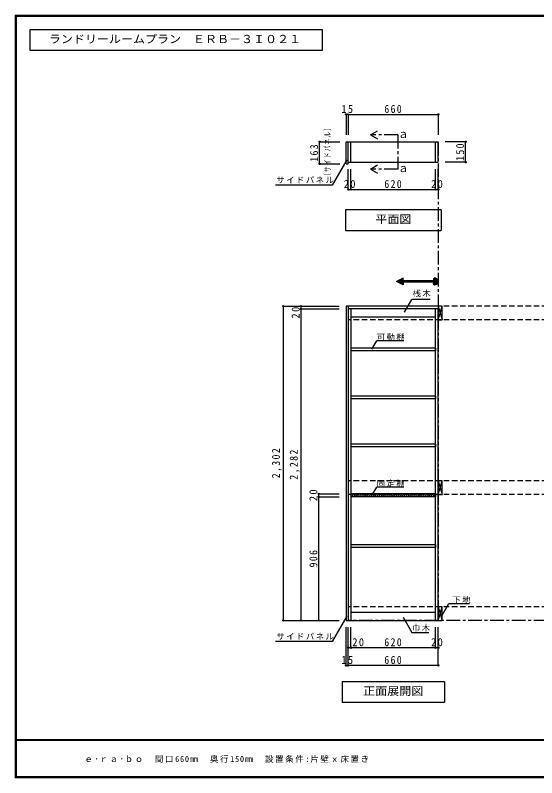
# Model space of a CAD drawing. Units: millimetres at full size, sheet at 1:20; some dimension numbers follow another scale. Extents: x -3922 to 3878, y -2932 to 2722.
# Drawn here: x -3922 to -100, y -2864 to 2722 of the extents above; entities that cross this region are included whole.
import ezdxf
from ezdxf.enums import TextEntityAlignment as Align

# ---------------------------------------------------------------- set-up
doc = ezdxf.new("R2010")
doc.units = ezdxf.units.MM
doc.header["$LTSCALE"] = 20
doc.header["$PDMODE"] = 32
doc.header["$PDSIZE"] = 10
doc.linetypes.add('CHAIN1', pattern=[8, 5, -1, 1, -1])
doc.linetypes.add('DASHED2', pattern=[3, 2, -1])
for name, color, linetype in [('0-2_本体', 2, 'Continuous'), ('0-3_固定棚', 3, 'Continuous'), ('0-4_可動棚', 3, 'Continuous'), ('0-7_桟木・巾木', 2, 'Continuous'), ('0-8_引き出し', 7, 'Continuous'), ('0-A_文字', 7, 'Continuous'), ('0-B_寸法', 7, 'Continuous'), ('0-C_ハッチ', 4, 'Continuous'), ('F-1_枠', 6, 'Continuous'), ('F-A_文字', 7, 'Continuous')]:
    doc.layers.add(name, color=color, linetype=linetype)
doc.styles.add('ＭＳ ゴシック', font='')
doc.styles.get('ＭＳ ゴシック').set_extended_font_data('MS Gothic')

msp = doc.modelspace()

# ---------------------------------------------------------------- linework, layer by layer
at = {"layer": '0-2_本体'}
for p, q in [((-1497.03, 1795.65), (-1462.03, 1795.65)), ((-1497.03, 1632.65), (-1497.03, 1795.65)), ((-1462.03, 1645.65), (-1462.03, 1795.65)), ((-822.03, 1645.65), (-822.03, 1795.65)), ((-1482.03, 1645.65), (-1462.03, 1645.65)), ((-842.03, 1645.65), (-822.03, 1645.65))]:
    msp.add_line(p, q, dxfattribs=at)
at = {"layer": '0-2_本体', "color": 3}
for p, q in [((-1482.03, 1645.65), (-822.03, 1645.65)), ((-1497.03, 590.73), (-1497.03, -1711.27)), ((-822.03, 590.73), (-1497.03, 590.73)), ((-1482.03, 590.73), (-1482.03, -1711.27)), ((-822.03, 570.73), (-1482.03, 570.73)), ((-1462.03, 570.73), (-1462.03, -1711.27)), ((-842.03, -1711.27), (-842.03, 570.73)), ((-822.03, 590.73), (-822.03, 570.73)), ((-822.03, -1711.27), (-822.03, 570.73)), ((-1497.03, -1711.27), (-822.03, -1711.27))]:
    msp.add_line(p, q, dxfattribs=at)
at = {"layer": '0-2_本体'}
for points in [[(-1497.03, 1632.65), (-1482.03, 1632.65), (-1482.03, 1795.65)], [(-842.03, 1645.65), (-842.03, 1795.65), (-822.03, 1795.65)]]:
    msp.add_lwpolyline(points, dxfattribs=at)
at = {"layer": '0-3_固定棚'}
for p, q in [((-1462.03, 1795.65), (-822.03, 1795.65)), ((-1462.03, -785.27), (-1462.03, -805.27)), ((-842.03, -785.27), (-1462.03, -785.27)), ((-842.03, -805.27), (-1462.03, -805.27)), ((-842.03, -785.27), (-842.03, -805.27))]:
    msp.add_line(p, q, dxfattribs=at)
at = {"layer": '0-4_可動棚'}
for p, q in [((-1461.03, 263.23), (-1461.03, 283.23)), ((-843.03, 283.23), (-1461.03, 283.23)), ((-843.03, 283.23), (-843.03, 263.23)), ((-843.03, 263.23), (-1461.03, 263.23)), ((-1461.03, -88.77), (-1461.03, -68.77)), ((-843.03, -68.77), (-1461.03, -68.77)), ((-843.03, -88.77), (-1461.03, -88.77)), ((-843.03, -68.77), (-843.03, -88.77)), ((-1461.03, -440.77), (-1461.03, -420.77)), ((-843.03, -420.77), (-1461.03, -420.77)), ((-843.03, -440.77), (-1461.03, -440.77)), ((-843.03, -420.77), (-843.03, -440.77)), ((-1461.03, -1176.77), (-1461.03, -1156.77)), ((-843.03, -1156.77), (-1461.03, -1156.77)), ((-843.03, -1156.77), (-843.03, -1176.77)), ((-843.03, -1176.77), (-1461.03, -1176.77))]:
    msp.add_line(p, q, dxfattribs=at)
at = {"layer": '0-7_桟木・巾木', "color": 7}
for p, q in [((-842.03, 510.73), (-1462.03, 510.73)), ((-1462.03, -1651.27), (-842.03, -1651.27))]:
    msp.add_line(p, q, dxfattribs=at)
at = {"layer": '0-8_引き出し'}
for p, q in [((-822.03, 590.73), (-792.03, 490.73)), ((-822.03, 490.73), (-792.03, 590.73)), ((-822.03, -688.27), (-792.03, -788.27)), ((-822.03, -788.27), (-792.03, -688.27)), ((-822.03, -1611.27), (-792.03, -1711.27)), ((-822.03, -1711.27), (-792.03, -1611.27))]:
    msp.add_line(p, q, dxfattribs=at)
at = {"layer": '0-8_引き出し', "color": 3}
for points in [[(-792.03, 490.73), (-792.03, 590.73), (-822.03, 590.73), (-822.03, 490.73)], [(-792.03, -788.27), (-792.03, -688.27), (-822.03, -688.27), (-822.03, -788.27)], [(-792.03, -1711.27), (-792.03, -1611.27), (-822.03, -1611.27), (-822.03, -1711.27)]]:
    msp.add_lwpolyline(points, close=True, dxfattribs=at)
at = {"layer": '0-A_文字'}
for p, q in [((-3815.36, 2615.63), (-3815.36, 2465.63)), ((-1670.14, 2615.63), (-3815.36, 2615.63)), ((-1670.14, 2465.63), (-1670.14, 2615.63)), ((-3815.36, 2465.63), (-1670.14, 2465.63)), ((-1318.27, 1845.65), (-1266.31, 1875.65)), ((-1318.27, 1845.65), (-1266.31, 1815.65)), ((-1491.34, 1663.49), (-1598.42, 1478.02)), ((-1318.27, 1595.65), (-1266.31, 1625.65)), ((-1318.27, 1595.65), (-1266.31, 1565.65)), ((-1598.42, 1478.02), (-2013.56, 1478.02)), ((-801.43, 1295.65), (-1502.43, 1295.65)), ((-801.43, 1295.65), (-801.43, 1145.65)), ((-1077.93, 795.21), (-1128.75, 771.6)), ((-1077.93, 755.62), (-1104.96, 782.65)), ((-1077.93, 758.45), (-1103.03, 783.55)), ((-1077.93, 761.27), (-1101.1, 784.44)), ((-1077.93, 764.1), (-1099.17, 785.34)), ((-1076.7, 765.7), (-1097.24, 786.24)), ((-1073.87, 765.7), (-1095.31, 787.13)), ((-1071.04, 765.7), (-1093.38, 788.03)), ((-1068.22, 765.7), (-1091.45, 788.93)), ((-1077.93, 778.24), (-1089.51, 789.83)), ((-1077.93, 781.07), (-1087.58, 790.72)), ((-1077.93, 783.9), (-1085.65, 791.62)), ((-1077.93, 786.73), (-1083.72, 792.52)), ((-1077.93, 789.56), (-1081.79, 793.42)), ((-1077.93, 792.39), (-1079.86, 794.31)), ((-1077.93, 777.49), (-1077.93, 795.21)), ((-826.1, 758.34), (-857.45, 789.69)), ((-827.31, 756.72), (-857.45, 786.86)), ((-828.63, 755.22), (-857.45, 784.03)), ((-825.02, 760.09), (-857.14, 792.22)), ((-824.08, 761.98), (-855.26, 793.16)), ((-823.28, 764.01), (-853.23, 793.96)), ((-822.65, 766.21), (-851.03, 794.58)), ((-822.22, 768.61), (-848.63, 795.02)), ((-822.03, 771.25), (-845.99, 795.2)), ((-822.18, 774.22), (-843.02, 795.06)), ((-822.83, 777.71), (-839.53, 794.4)), ((-824.59, 782.29), (-834.95, 792.65)), ((-1077.93, 747.99), (-1128.75, 771.6)), ((-1127.07, 770.82), (-1128.14, 771.88)), ((-1121.79, 768.36), (-1126.21, 772.78)), ((-1116.51, 765.91), (-1124.28, 773.68)), ((-1111.22, 763.45), (-1122.34, 774.57)), ((-1105.94, 761), (-1120.41, 775.47)), ((-1100.66, 758.54), (-1118.48, 776.37)), ((-1095.38, 756.09), (-1116.55, 777.26)), ((-1090.09, 753.64), (-1114.62, 778.16)), ((-1084.81, 751.18), (-1112.69, 779.06)), ((-1079.53, 748.73), (-1110.76, 779.96)), ((-1077.93, 749.96), (-1108.83, 780.85)), ((-1077.93, 752.79), (-1106.89, 781.75)), ((-857.45, 765.7), (-1077.93, 765.7)), ((-1077.93, 765.7), (-1077.93, 747.99)), ((-1065.39, 765.7), (-1077.18, 777.49)), ((-1062.56, 765.7), (-1074.35, 777.49)), ((-1059.73, 765.7), (-1071.52, 777.49)), ((-1056.9, 765.7), (-1068.7, 777.49)), ((-1054.07, 765.7), (-1065.87, 777.49)), ((-1051.24, 765.7), (-1063.04, 777.49)), ((-1048.42, 765.7), (-1060.21, 777.49)), ((-1045.59, 765.7), (-1057.38, 777.49)), ((-1042.76, 765.7), (-1054.55, 777.49)), ((-1039.93, 765.7), (-1051.73, 777.49)), ((-1037.1, 765.7), (-1048.9, 777.49)), ((-1034.27, 765.7), (-1046.07, 777.49)), ((-1031.45, 765.7), (-1043.24, 777.49)), ((-1028.62, 765.7), (-1040.41, 777.49)), ((-1025.79, 765.7), (-1037.58, 777.49)), ((-1022.96, 765.7), (-1034.75, 777.49)), ((-1020.13, 765.7), (-1031.93, 777.49)), ((-1017.3, 765.7), (-1029.1, 777.49)), ((-1014.48, 765.7), (-1026.27, 777.49)), ((-1011.65, 765.7), (-1023.44, 777.49)), ((-1008.82, 765.7), (-1020.61, 777.49)), ((-1005.99, 765.7), (-1017.78, 777.49)), ((-1003.16, 765.7), (-1014.96, 777.49)), ((-1000.33, 765.7), (-1012.13, 777.49)), ((-997.5, 765.7), (-1009.3, 777.49)), ((-994.68, 765.7), (-1006.47, 777.49)), ((-991.85, 765.7), (-1003.64, 777.49)), ((-989.02, 765.7), (-1000.81, 777.49)), ((-986.19, 765.7), (-997.98, 777.49)), ((-983.36, 765.7), (-995.16, 777.49)), ((-980.53, 765.7), (-992.33, 777.49)), ((-977.71, 765.7), (-989.5, 777.49)), ((-974.88, 765.7), (-986.67, 777.49)), ((-972.05, 765.7), (-983.84, 777.49)), ((-969.22, 765.7), (-981.01, 777.49)), ((-966.39, 765.7), (-978.19, 777.49)), ((-963.56, 765.7), (-975.36, 777.49)), ((-960.74, 765.7), (-972.53, 777.49)), ((-957.91, 765.7), (-969.7, 777.49)), ((-955.08, 765.7), (-966.87, 777.49)), ((-952.25, 765.7), (-964.04, 777.49)), ((-949.42, 765.7), (-961.22, 777.49)), ((-946.59, 765.7), (-958.39, 777.49)), ((-943.76, 765.7), (-955.56, 777.49)), ((-940.94, 765.7), (-952.73, 777.49)), ((-938.11, 765.7), (-949.9, 777.49)), ((-935.28, 765.7), (-947.07, 777.49)), ((-932.45, 765.7), (-944.24, 777.49)), ((-929.62, 765.7), (-941.42, 777.49)), ((-926.79, 765.7), (-938.59, 777.49)), ((-923.97, 765.7), (-935.76, 777.49)), ((-921.14, 765.7), (-932.93, 777.49)), ((-918.31, 765.7), (-930.1, 777.49)), ((-915.48, 765.7), (-927.27, 777.49)), ((-912.65, 765.7), (-924.45, 777.49)), ((-909.82, 765.7), (-921.62, 777.49)), ((-907, 765.7), (-918.79, 777.49)), ((-904.17, 765.7), (-915.96, 777.49)), ((-901.34, 765.7), (-913.13, 777.49)), ((-898.51, 765.7), (-910.3, 777.49)), ((-895.68, 765.7), (-907.48, 777.49)), ((-892.85, 765.7), (-904.65, 777.49)), ((-890.02, 765.7), (-901.82, 777.49)), ((-887.2, 765.7), (-898.99, 777.49)), ((-884.37, 765.7), (-896.16, 777.49)), ((-881.54, 765.7), (-893.33, 777.49)), ((-878.71, 765.7), (-890.5, 777.49)), ((-875.88, 765.7), (-887.68, 777.49)), ((-873.05, 765.7), (-884.85, 777.49)), ((-870.23, 765.7), (-882.02, 777.49)), ((-867.4, 765.7), (-879.19, 777.49)), ((-864.57, 765.7), (-876.36, 777.49)), ((-861.74, 765.7), (-873.53, 777.49)), ((-858.91, 765.7), (-870.71, 777.49)), ((-839.25, 748.87), (-867.88, 777.49)), ((-837.13, 749.57), (-865.05, 777.49)), ((-835.16, 750.44), (-862.22, 777.49)), ((-833.34, 751.44), (-859.39, 777.49)), ((-830.08, 753.84), (-857.45, 781.21)), ((-831.65, 752.58), (-857.45, 778.38)), ((-857.45, 765.7), (-857.45, 751.15)), ((-841.55, 748.34), (-857.45, 764.23)), ((-844.08, 748.04), (-857.45, 761.41)), ((-846.89, 748.02), (-857.45, 758.58)), ((-850.11, 748.41), (-857.45, 755.75)), ((-854.07, 749.54), (-857.45, 752.92)), ((-1308.19, -796.33), (-1273.17, -735.68)), ((-1073.17, -735.68), (-1273.17, -735.68)), ((-792.03, -1672.95), (-743.26, -1588.48)), ((-743.26, -1588.48), (-592.73, -1588.48)), ((-1491.34, -1680.43), (-1598.42, -1865.9)), ((-1079.44, -1689.03), (-1015.23, -1800.25)), ((-1015.23, -1800.25), (-891.47, -1800.25)), ((-1598.42, -1865.9), (-2013.56, -1865.9)), ((-777.03, -2161.27), (-777.03, -2311.27)), ((-1527.03, -2311.27), (-777.03, -2311.27))]:
    msp.add_line(p, q, dxfattribs=at)
at = {"layer": '0-A_文字', "linetype": 'CHAIN1'}
for p, q in [((-1118.27, 1845.65), (-1318.27, 1845.65)), ((-1118.27, 1845.65), (-1118.27, 1595.65)), ((-822.03, 1795.65), (-822.03, -1711.27)), ((-1118.27, 1595.65), (-1318.27, 1595.65)), ((937.97, -1711.27), (-1482.03, -1711.27))]:
    msp.add_line(p, q, dxfattribs=at)
at = {"layer": '0-A_文字'}
for points in [[(-1502.43, 1295.65), (-1502.43, 1145.65), (-801.43, 1145.65)], [(-857.45, 792.04), (-857.45, 777.49), (-1077.93, 777.49)], [(-777.03, -2161.27), (-1527.03, -2161.27), (-1527.03, -2311.27)]]:
    msp.add_lwpolyline(points, dxfattribs=at)
msp.add_arc((-845.64, 771.6), 23.61, 240, 120, dxfattribs=at)
at = {"layer": '0-B_寸法', "color": 4}
for p, q in [((-1482.03, 1995.65), (-1497.03, 1995.65)), ((-1497.03, 1995.65), (-1497.03, 1845.65)), ((-1482.03, 1995.65), (-1482.03, 1845.65)), ((-1482.03, 1995.65), (-822.03, 1995.65)), ((-1482.03, 1995.65), (-1482.03, 1845.65)), ((-822.03, 1995.65), (-822.03, 1845.65)), ((-1692.03, 1632.65), (-1692.03, 1795.65)), ((-1692.03, 1795.65), (-1542.03, 1795.65)), ((-622.03, 1795.65), (-772.03, 1795.65)), ((-622.03, 1645.65), (-622.03, 1795.65)), ((-1692.03, 1632.65), (-1542.03, 1632.65)), ((-622.03, 1645.65), (-772.03, 1645.65)), ((-1482.03, 1445.65), (-1482.03, 1595.65)), ((-1462.03, 1445.65), (-1462.03, 1595.65)), ((-842.03, 1445.65), (-842.03, 1595.65)), ((-822.03, 1445.65), (-822.03, 1595.65)), ((-1482.03, 1445.65), (-1462.03, 1445.65)), ((-1462.03, 1445.65), (-842.03, 1445.65)), ((-842.03, 1445.65), (-822.03, 1445.65)), ((-1957.03, 590.73), (-1547.03, 590.73)), ((-1957.03, -1711.27), (-1957.03, 590.73)), ((-1827.03, 570.73), (-1827.03, 590.73)), ((-1827.03, 590.73), (-1697.03, 590.73)), ((-1827.03, 570.73), (-1547.03, 570.73)), ((-1827.03, -1711.27), (-1827.03, 570.73)), ((-1697.03, -805.27), (-1697.03, -785.27)), ((-1697.03, -785.27), (-1547.03, -785.27)), ((-1697.03, -1711.27), (-1697.03, -805.27)), ((-1697.03, -805.27), (-1547.03, -805.27)), ((-1957.03, -1711.27), (-1547.03, -1711.27)), ((-1827.03, -1711.27), (-1697.03, -1711.27)), ((-1697.03, -1711.27), (-1547.03, -1711.27)), ((-1497.03, -2041.27), (-1497.03, -1761.27)), ((-1482.03, -1911.27), (-1482.03, -1761.27)), ((-1482.03, -2041.27), (-1482.03, -1761.27)), ((-1462.03, -1911.27), (-1462.03, -1761.27)), ((-842.03, -1911.27), (-842.03, -1761.27)), ((-822.03, -1911.27), (-822.03, -1761.27)), ((-1482.03, -1911.27), (-1462.03, -1911.27)), ((-1482.03, -2041.27), (-1482.03, -1911.27)), ((-1462.03, -1911.27), (-842.03, -1911.27)), ((-842.03, -1911.27), (-822.03, -1911.27)), ((-822.03, -2041.27), (-822.03, -1911.27)), ((-1497.03, -2041.27), (-1482.03, -2041.27)), ((-822.03, -2041.27), (-1482.03, -2041.27))]:
    msp.add_line(p, q, dxfattribs=at)
at = {"layer": '0-B_寸法'}
for p, q in [((-1070.06, 545.66), (-1015.23, 640.62)), ((-880.65, 640.62), (-1015.23, 640.62)), ((-1308.19, 275.26), (-1273.17, 335.91)), ((-1073.17, 335.91), (-1273.17, 335.91))]:
    msp.add_line(p, q, dxfattribs=at)
at = {"layer": '0-B_寸法', "color": 4, "linetype": 'DASHED2'}
for p, q in [((937.97, 590.73), (-1482.03, 590.73)), ((937.97, 490.73), (-1482.03, 490.73)), ((937.97, -688.27), (-1482.03, -688.27)), ((937.97, -788.27), (-1482.03, -788.27)), ((937.97, -1611.27), (-1482.03, -1611.27))]:
    msp.add_line(p, q, dxfattribs=at)
at = {"layer": '0-B_寸法'}
for p in [(-1497.03, 1995.65), (-1482.03, 1995.65), (-822.03, 1995.65), (-1692.03, 1795.65), (-622.03, 1795.65), (-1692.03, 1632.65), (-622.03, 1645.65), (-1482.03, 1445.65), (-1462.03, 1445.65), (-842.03, 1445.65), (-822.03, 1445.65), (-1957.03, 590.73), (-1827.03, 590.73), (-1827.03, 570.73), (-1697.03, -785.27), (-1697.03, -805.27), (-1957.03, -1711.27), (-1827.03, -1711.27), (-1697.03, -1711.27), (-1482.03, -1911.27), (-1462.03, -1911.27), (-842.03, -1911.27), (-822.03, -1911.27), (-1497.03, -2041.27), (-1482.03, -2041.27), (-822.03, -2041.27)]:
    msp.add_point(p, dxfattribs=at)
at = {"layer": '0-C_ハッチ'}
for p, q in [((-1462.03, -792.57), (-1454.73, -785.27)), ((-1460.58, -805.27), (-1440.58, -785.27)), ((-1446.44, -805.27), (-1426.44, -785.27)), ((-1432.3, -805.27), (-1412.3, -785.27)), ((-1418.16, -805.27), (-1398.16, -785.27)), ((-1404.01, -805.27), (-1384.01, -785.27)), ((-1389.87, -805.27), (-1369.87, -785.27)), ((-1375.73, -805.27), (-1355.73, -785.27)), ((-1361.59, -805.27), (-1341.59, -785.27)), ((-1347.45, -805.27), (-1327.45, -785.27)), ((-1333.3, -805.27), (-1313.3, -785.27)), ((-1319.16, -805.27), (-1299.16, -785.27)), ((-1305.02, -805.27), (-1285.02, -785.27)), ((-1290.88, -805.27), (-1270.88, -785.27)), ((-1276.74, -805.27), (-1256.74, -785.27)), ((-1262.59, -805.27), (-1242.59, -785.27)), ((-1248.45, -805.27), (-1228.45, -785.27)), ((-1234.31, -805.27), (-1214.31, -785.27)), ((-1220.17, -805.27), (-1200.17, -785.27)), ((-1206.02, -805.27), (-1186.02, -785.27)), ((-1191.88, -805.27), (-1171.88, -785.27)), ((-1177.74, -805.27), (-1157.74, -785.27)), ((-1163.6, -805.27), (-1143.6, -785.27)), ((-1149.46, -805.27), (-1129.46, -785.27)), ((-1135.31, -805.27), (-1115.31, -785.27)), ((-1121.17, -805.27), (-1101.17, -785.27)), ((-1107.03, -805.27), (-1087.03, -785.27)), ((-1092.89, -805.27), (-1072.89, -785.27)), ((-1078.75, -805.27), (-1058.75, -785.27)), ((-1064.6, -805.27), (-1044.6, -785.27)), ((-1050.46, -805.27), (-1030.46, -785.27)), ((-1036.32, -805.27), (-1016.32, -785.27)), ((-1022.18, -805.27), (-1002.18, -785.27)), ((-1008.03, -805.27), (-988.03, -785.27)), ((-993.89, -805.27), (-973.89, -785.27)), ((-979.75, -805.27), (-959.75, -785.27)), ((-965.61, -805.27), (-945.61, -785.27)), ((-951.47, -805.27), (-931.47, -785.27)), ((-937.32, -805.27), (-917.32, -785.27)), ((-923.18, -805.27), (-903.18, -785.27)), ((-909.04, -805.27), (-889.04, -785.27)), ((-894.9, -805.27), (-874.9, -785.27)), ((-880.76, -805.27), (-860.76, -785.27)), ((-866.61, -805.27), (-846.61, -785.27)), ((-852.47, -805.27), (-842.03, -794.83))]:
    msp.add_line(p, q, dxfattribs=at)
at = {"layer": 'F-1_枠'}
for p, q in [((-3922.03, 2722.29), (-3922.03, -2864.37)), ((-3922.03, 2722.29), (3877.97, 2722.29)), ((-3922.03, 2718.96), (3877.97, 2718.96)), ((-3922.03, 2715.63), (3877.97, 2715.63)), ((-3918.7, 2722.29), (-3918.7, -2864.37)), ((-3915.36, 2722.29), (-3915.36, -2864.37)), ((3877.97, -2587.71), (-3922.03, -2587.71)), ((3877.97, -2591.04), (-3922.03, -2591.04)), ((3877.97, -2857.71), (-3922.03, -2857.71)), ((3877.97, -2861.04), (-3922.03, -2861.04)), ((3877.97, -2864.37), (-3922.03, -2864.37))]:
    msp.add_line(p, q, dxfattribs=at)

# ---------------------------------------------------------------- texts
at = {"layer": '0-A_文字', "style": 'ＭＳ ゴシック', "width": 1.1}
for s, p in [('ランドリールームプラン\u3000ＥＲＢ－３Ｉ０２１', (-3675.36, 2500.63)), ('平面図', (-1282.43, 1180.65)), ('正面展開図', (-1372.03, -2276.27))]:
    msp.add_text(s, height=58.65, dxfattribs=at).set_placement(p, align=Align.BOTTOM_LEFT)
at = {"layer": '0-A_文字', "style": 'ＭＳ ゴシック'}
for p in [(-1118.27, 1805.65), (-1118.27, 1555.65)]:
    msp.add_text('ａ', height=58.65, dxfattribs=at).set_placement(p, align=Align.BOTTOM_LEFT)
at = {"layer": '0-A_文字', "insert": (-1605.8, 1524.15), "char_height": 43.99, "attachment_point": 7, "rotation": 90, "style": 'ＭＳ ゴシック'}
msp.add_mtext('\\T1.26;\\W0.65;（サイドパネル）', dxfattribs=at)
at = {"layer": '0-A_文字', "char_height": 43.99, "attachment_point": 7, "style": 'ＭＳ ゴシック'}
for s, insert in [('\\T1.17;サイドパネル', (-2008.42, 1489.97)), ('\\T1.17;固定棚', (-1273.17, -735.68)), ('\\T1.17;下地', (-718.76, -1588.48)), ('\\T1.17;巾木', (-1015.23, -1793.14)), ('\\T1.17;サイドパネル', (-2008.42, -1853.95))]:
    msp.add_mtext(s, dxfattribs=dict(at, insert=insert))
at = {"layer": '0-B_寸法', "attachment_point": 7, "style": 'ＭＳ ゴシック'}
for s, insert, char_height in [('\\T1.27;\\W0.95;15', (-1532.03, 2005.65), 58.65), ('\\T1.27;\\W0.9;660', (-1217.03, 2005.65), 58.65), ('\\T1.27;\\W0.95;20', (-1514.53, 1455.65), 58.65), ('\\T1.27;\\W0.9;620', (-1217.03, 1455.65), 58.65), ('\\T1.27;\\W0.95;20', (-874.53, 1455.65), 58.65), ('\\T1.17;桟木', (-1010.65, 657.08), 43.99), ('\\T1.17;可動棚', (-1273.17, 335.91), 43.99), ('\\T1.27;\\W0.95;20', (-1451.98, -1901.27), 58.65), ('\\T1.27;\\W0.9;620', (-1217.03, -1901.27), 58.65), ('\\T1.27;\\W0.95;20', (-874.53, -1901.27), 58.65), ('\\T1.27;\\W0.95;15', (-1532.03, -2031.27), 58.65), ('\\T1.27;\\W0.9;660', (-1217.03, -2031.27), 58.65)]:
    msp.add_mtext(s, dxfattribs=dict(at, insert=insert, char_height=char_height))
at = {"layer": '0-B_寸法', "char_height": 58.65, "attachment_point": 7, "rotation": 90, "style": 'ＭＳ ゴシック'}
for s, insert in [('\\T1.27;\\W0.9;163', (-1702.03, 1649.15)), ('\\T1.27;\\W0.9;150', (-632.03, 1655.65)), ('\\T1.27;\\W0.95;20', (-1837.03, 500.26)), ('\\T1.28;\\W0.9;2,302', (-1967.03, -670.27)), ('\\T1.28;\\W0.9;2,282', (-1837.03, -680.27)), ('\\T1.27;\\W0.95;20', (-1707.03, -837.77)), ('\\T1.27;\\W0.9;906', (-1707.03, -1323.27))]:
    msp.add_mtext(s, dxfattribs=dict(at, insert=insert))
at = {"layer": 'F-A_文字', "insert": (-3415.36, -2754.37), "char_height": 43.99, "attachment_point": 7, "style": 'ＭＳ ゴシック'}
msp.add_mtext('\\T1.2;ｅ･ｒａ･ｂｏ\u3000間口660㎜\u3000奥行150㎜\u3000設置条件:片壁ｘ床置き', dxfattribs=at)

doc.saveas('drawing.dxf')
